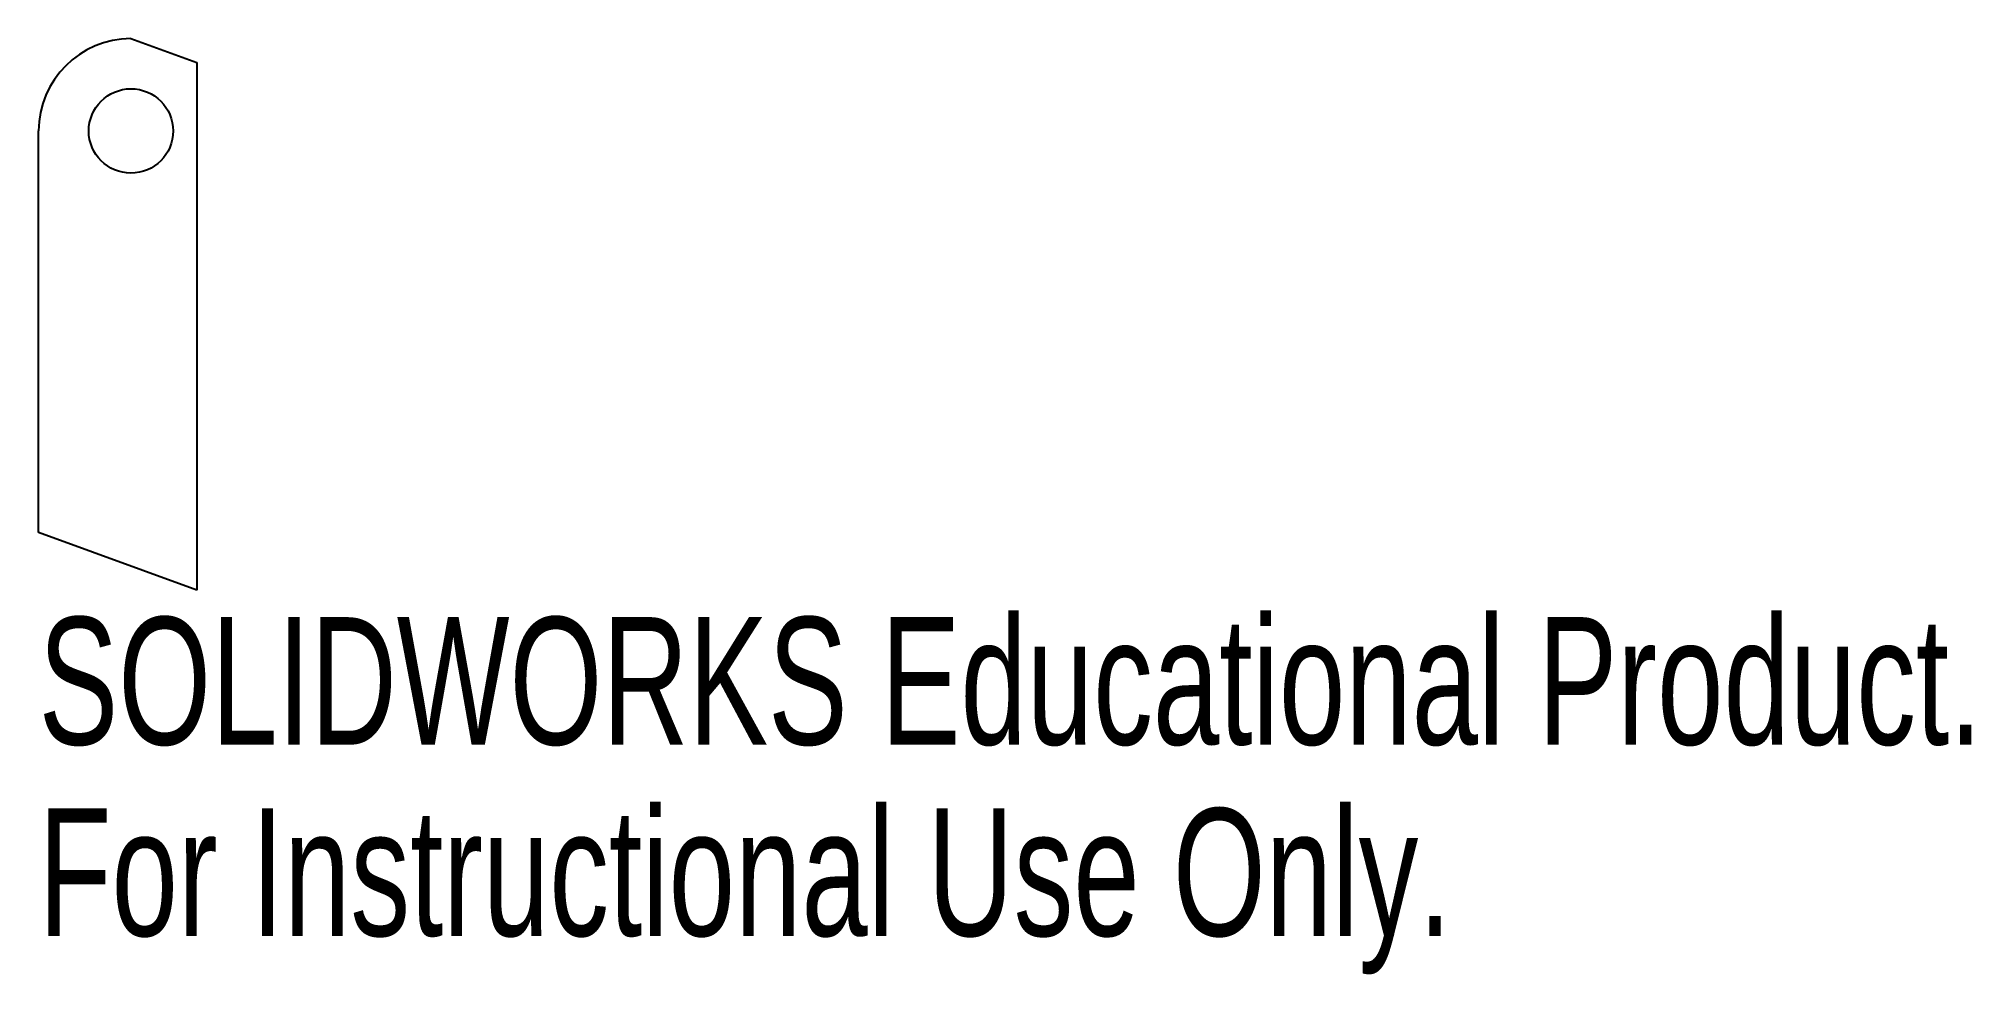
# Model space of a CAD drawing. Header units: millimetres. Extents: x 0 to 73.3, y -16.7 to 18.7.
import ezdxf

# ---------------------------------------------------------------- set-up
doc = ezdxf.new("R2010")
doc.units = ezdxf.units.MM
doc.styles.add('SLDTEXTSTYLE0', font='TXT', dxfattribs={"width": 0.7})

msp = doc.modelspace()

# ---------------------------------------------------------------- linework, layer by layer
at = {"color": 7, "linetype": 'Continuous'}
for p, q in [((3.5, 18.726), (6, 17.816)), ((6, 17.816), (6, -2.184)), ((0, 0), (0, 15.226)), ((6, -2.184), (0, 0))]:
    msp.add_line(p, q, dxfattribs=at)
msp.add_circle((3.5, 15.226), 1.6, dxfattribs=at)
msp.add_arc((3.5, 15.226), 3.5, 90, 180, dxfattribs=at)

# ---------------------------------------------------------------- texts
at = {"color": 7, "linetype": 'Continuous', "char_height": 4.83362, "attachment_point": 1, "style": 'SLDTEXTSTYLE0'}
for s, insert in [('SOLIDWORKS Educational Product.', (0, -3.203)), ('For Instructional Use Only.', (0, -10.454))]:
    msp.add_mtext(s, dxfattribs=dict(at, insert=insert))

doc.saveas('drawing.dxf')
